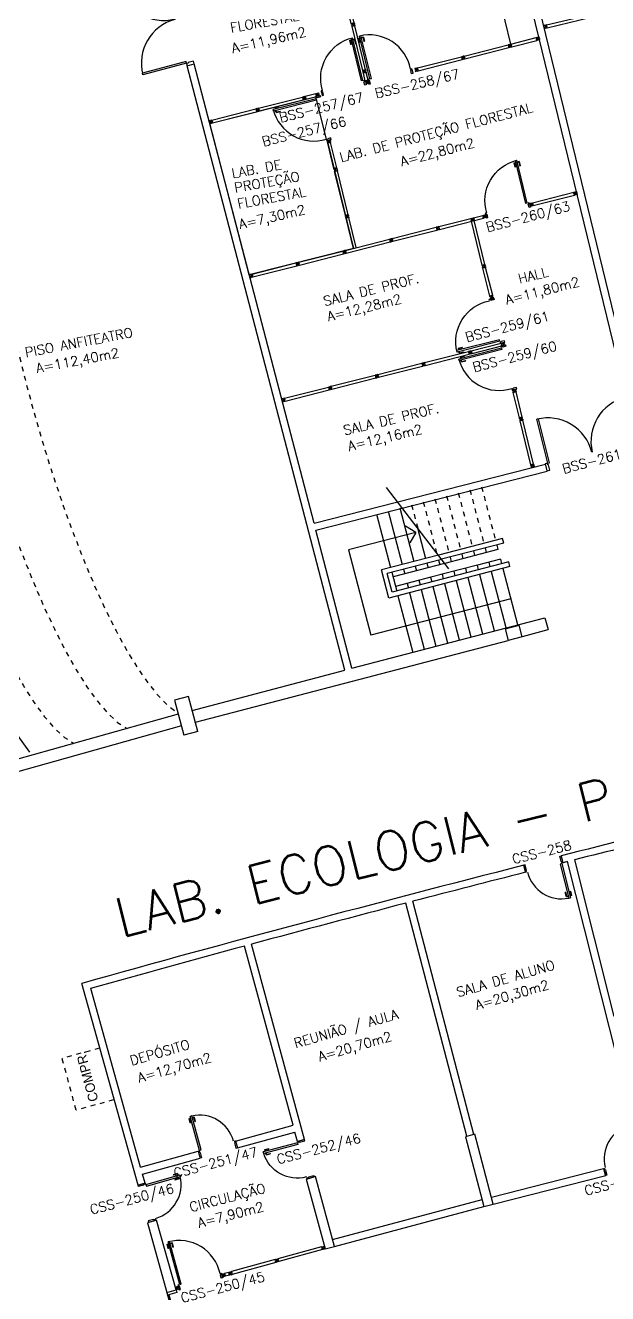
# Model space of a CAD drawing. Extents: x -152 to 150, y 325 to 437.
# Drawn here: x -110.3 to -98.22, y 386.06 to 412.36 of the extents above; entities that cross this region are included whole.
import ezdxf
from ezdxf.enums import TextEntityAlignment as Align

# ---------------------------------------------------------------- set-up
doc = ezdxf.new("R2010")
doc.units = 0
doc.header["$LTSCALE"] = 0.01
doc.header["$MEASUREMENT"] = 0
doc.header["$PDMODE"] = 98
doc.linetypes.add('HIDDEN', pattern=[0.375, 0.25, -0.125])
doc.linetypes.add('HIDDEN2', pattern=[0.1875, 0.125, -0.0625])
doc.layers.get('0').update_dxf_attribs({"linetype": 'CONTINUOUS'})
doc.layers.get('DEFPOINTS').update_dxf_attribs({"linetype": 'CONTINUOUS'})
for name, color, linetype in [('ALV', 2, 'CONTINUOUS'), ('AREA', 2, 'CONTINUOUS'), ('DIV', 2, 'CONTINUOUS'), ('ESC', 1, 'CONTINUOUS'), ('ESQ', 1, 'CONTINUOUS'), ('ESTR', 3, 'CONTINUOUS'), ('PISO', 1, 'CONTINUOUS'), ('PROJ', 1, 'HIDDEN2'), ('TEXTO', 2, 'CONTINUOUS'), ('TEXTO-CENTRO-CUSTO', 2, 'CONTINUOUS'), ('TEXTO-ENDEREÇO', 2, 'CONTINUOUS'), ('USO', 2, 'CONTINUOUS')]:
    doc.layers.add(name, color=color, linetype=linetype)
doc.styles.add('1', font='romans.shx')
doc.styles.add('LEGENDA', font='romans.shx', dxfattribs={"height": 0.2})
doc.styles.add('UNB-100', font='simplex.shx', dxfattribs={"height": 3})
doc.styles.add('UNB-100-1', font='simplex.shx', dxfattribs={"height": 0.2})
doc.dimstyles.new('1-600', dxfattribs={"dimtxt": 1.1, "dimasz": 2.5, "dimexe": 2, "dimexo": 4, "dimgap": 0.2, "dimtad": 1, "dimdec": 0, "dimzin": 4, "dimdsep": 46, "dimlunit": 6, "dimtxsty": '1', "dimblk1": 'NONE', "dimblk2": 'NONE', "dimsah": 1, "dimcen": 0, "dimclrd": 2, "dimclre": 2, "dimclrt": 2, "dimadec": 0, "dimazin": 0, "dimtfac": 1, "dimtdec": 0, "dimtmove": 2, "dimatfit": 3, "dimldrblk": 'NONE', "dimfxl": 0, "dimtolj": 1, "dimtzin": 0, "dimarcsym": 0})

# ---------------------------------------------------------------- blocks, each defined once
blk = doc.blocks.new('DIVMT-SSC')
for p, q in [((0, 0.005), (0, -0.005)), ((0, -0.005), (0, 0.005)), ((-0.03, -0.03), (-0.03, -0.97)), ((0.006, -0.03), (-0.006, -0.03)), ((-0.005, 0), (0.005, 0)), ((0.005, 0), (-0.005, 0)), ((0.006, -0.02), (0.006, -0.03)), ((0.03, -0.03), (0.03, -0.97)), ((0.03, -0.97), (-0.03, -0.97)), ((-0.006, -0.98), (-0.006, -0.97)), ((-0.006, -0.98), (0.006, -0.98)), ((0.006, -1.001), (-0.006, -1.001)), ((0.005, -0.97), (-0.005, -0.97)), ((0, -0.994), (0, -1.007)), ((0, -1.02), (0, -1.021)), ((0.006, -0.98), (0.006, -0.97))]:
    blk.add_line(p, q)
blk.add_lwpolyline([(0.006, -0.02), (-0.006, -0.02), (0.006, -0.02), (0.006, -0.03), (0.03, -0.03), (0.03, -0.008), (0.02, -0.008), (0.02, 0.008), (0.03, 0.008), (0.03, 0.03), (0.006, 0.03), (0.006, 0.02), (-0.006, 0.02), (-0.006, 0.03), (-0.03, 0.03), (-0.03, 0.008), (-0.02, 0.008), (-0.02, -0.008), (-0.03, -0.008), (-0.03, -0.03), (-0.006, -0.03), (-0.006, -0.02), (-0.006, -0.03)])
blk = doc.blocks.new('PE80-SSC')
at = {"color": 2}
for p, q in [((0.075, 0), (-0.075, 0)), ((-0.075, -0.03), (-0.075, 0)), ((0.075, 0), (0.075, -0.02)), ((0.777, 0.01), (0.687, 0.01)), ((0.687, 0), (0.687, 0.01)), ((0.777, 0.01), (0.777, -0.03)), ((0.04, -0.03), (-0.075, -0.03)), ((0.075, -0.02), (0.04, -0.02)), ((0.04, -0.03), (0.04, -0.02)), ((0.085, -0.03), (0.817, -0.03)), ((0.085, -0.03), (0.085, -0.065)), ((0.085, -0.065), (0.817, -0.065)), ((0.767, 0), (0.687, 0)), ((0.767, -0.095), (0.687, -0.095)), ((0.687, -0.095), (0.687, -0.105)), ((0.777, -0.105), (0.687, -0.105)), ((0.767, 0), (0.767, -0.03)), ((0.767, -0.095), (0.767, -0.065)), ((0.777, -0.105), (0.777, -0.065)), ((0.817, -0.065), (0.817, -0.03)), ((0.04, -0.771), (-0.075, -0.771)), ((-0.075, -0.771), (-0.075, -0.801)), ((0.04, -0.771), (0.04, -0.781)), ((0.075, -0.781), (0.04, -0.781)), ((0.075, -0.801), (0.075, -0.781)), ((0.075, -0.801), (-0.075, -0.801)), ((0.075, -0.802), (-0.075, -0.802))]:
    blk.add_line(p, q, dxfattribs=at)
at = {"color": 1}
blk.add_arc((0.085, -0.03), 0.731, 270, 357.3429, dxfattribs=at)
blk = doc.blocks.new('PILAR-SSC')
blk.add_lwpolyline([(0.003, -27.952), (0.203, -27.952), (0.203, -26.452), (0.003, -26.452)], close=True)
blk = doc.blocks.new('ESQCE-SSC')
for p, q in [((0, 0), (0, -2.143)), ((0.2, 0), (0.2, -0.06)), ((0.2, -0.06), (0, -0.06)), ((0.03, -0.06), (0.03, -2.143)), ((0.03, -1.056), (0, -1.056)), ((0.03, -1.086), (0, -1.086)), ((0.03, -2.113), (0, -2.113)), ((0.03, -2.143), (0, -2.143)), ((0.07, -2.113), (0.07, -4.253)), ((0.07, -2.113), (0.1, -2.113)), ((0.07, -2.143), (0.1, -2.143)), ((0.1, -2.113), (0.1, -4.253)), ((0.1, -3.199), (0.07, -3.199)), ((0.1, -3.229), (0.07, -3.229)), ((0, -4.256), (0, -6.443)), ((0.1, -4.256), (0, -4.256)), ((0.1, -4.316), (0, -4.316)), ((0.03, -4.346), (0, -4.346)), ((0.03, -4.316), (0.03, -6.443)), ((0.07, -4.223), (0.1, -4.223)), ((0.07, -4.253), (0.1, -4.253)), ((0.1, -4.256), (0.1, -4.316)), ((0.03, -6.413), (0, -6.413)), ((0.03, -6.443), (0, -6.443)), ((0.1, -6.413), (0.07, -6.413)), ((0.07, -6.413), (0.07, -8.571)), ((0.1, -6.443), (0.07, -6.443)), ((0.1, -6.413), (0.1, -8.571)), ((0.1, -7.485), (0.07, -7.485)), ((0.1, -7.515), (0.07, -7.515)), ((0, -8.541), (0.03, -8.541)), ((0, -8.541), (0, -10.694)), ((0, -8.571), (0.03, -8.571)), ((0.03, -8.541), (0.03, -10.694)), ((0.1, -8.541), (0.07, -8.541)), ((0.07, -8.571), (0.1, -8.571)), ((0.03, -9.628), (0, -9.628)), ((0.03, -9.658), (0, -9.658)), ((0.03, -10.664), (0, -10.664)), ((0.102, -10.694), (0, -10.694)), ((0, -10.694), (0, -10.755)), ((0.03, -10.694), (0, -10.694)), ((0, -10.755), (0.102, -10.755)), ((0.1, -10.755), (0.07, -10.755)), ((0.07, -10.755), (0.07, -12.882)), ((0.1, -10.785), (0.07, -10.785)), ((0.1, -10.755), (0.1, -12.882)), ((0.102, -10.755), (0.102, -10.694)), ((0.1, -11.77), (0.07, -11.77)), ((0, -12.887), (0, -15.019)), ((0.03, -12.852), (0.03, -14.95)), ((0, -14.95), (0.2, -14.95)), ((0.2, -14.95), (0.2, -15.019))]:
    blk.add_line(p, q)
blk = doc.blocks.new('A$C73356FFD')
at = {"layer": 'DIV'}
for p, q in [((0.025, 0.03), (0.035, 0.03)), ((0.035, 0.03), (0.025, 0.03)), ((0.03, 0.025), (0.03, 0.035)), ((0.03, 0.035), (0.03, 0.025))]:
    blk.add_line(p, q, dxfattribs=at)
blk.add_lwpolyline([(0.009, 0.036), (0, 0.036), (0, 0.06), (0.022, 0.06), (0.022, 0.05), (0.038, 0.05), (0.038, 0.06), (0.06, 0.06), (0.06, 0.036), (0.05, 0.036), (0.05, 0.024), (0.06, 0.024), (0.06, 0), (0.038, 0), (0.038, 0.01), (0.022, 0.01), (0.022, 0), (0, 0), (0, 0.024), (0.009, 0.024)], close=True, dxfattribs=at)
blk = doc.blocks.new('A$C282A6B1B')
at = {"linetype": 'Continuous'}
blk.add_blockref('A$C73356FFD', (0, 0), dxfattribs=at)
blk = doc.blocks.new('PDV2E-SSC')
at = {"layer": 'DIV'}
for p, q in [((0.034, 0.925), (0.034, 0.835)), ((0.034, 0.925), (0.074, 0.925)), ((0.044, 0.835), (0.034, 0.835)), ((0.044, 0.915), (0.044, 0.835)), ((0.044, 0.915), (0.074, 0.915)), ((0.076, 0.05), (0.076, 0.965)), ((0.106, 0.965), (0.076, 0.965)), ((0.106, 0.05), (0.106, 0.965)), ((0.148, 0.925), (0.108, 0.925)), ((0.138, 0.915), (0.108, 0.915)), ((0.138, 0.915), (0.138, 0.835)), ((0.138, 0.835), (0.148, 0.835)), ((0.148, 0.925), (0.148, 0.835)), ((0.031, 0.05), (0.031, -0.05)), ((0.051, 0.05), (0.031, 0.05)), ((0.051, 0.02), (0.051, 0.05)), ((0.051, 0.02), (0.061, 0.02)), ((0.061, -0.05), (0.061, 0.02)), ((0.076, 0.05), (0.106, 0.05)), ((0.95, 0.02), (0.94, 0.02)), ((0.94, -0.05), (0.94, 0.02)), ((0.95, 0.02), (0.95, 0.05)), ((0.95, 0.05), (0.97, 0.05)), ((0.97, 0.05), (0.97, 0.035)), ((0.97, 0.035), (0.97, -0.035)), ((0.031, -0.05), (0.061, -0.05)), ((0.97, -0.05), (0.94, -0.05)), ((0.97, -0.035), (0.97, -0.05))]:
    blk.add_line(p, q, dxfattribs=at)
at = {"layer": 'DIV', "color": 1}
blk.add_arc((0.076, 0.1), 0.865, 356.6786, 90, dxfattribs=at)
blk = doc.blocks.new('COMP')
at = {"layer": 'PROJ'}
for p, q in [((0.804, 1.112), (0, 1.112)), ((0, 0), (0, 1.112)), ((0.805, 0), (0, 0))]:
    blk.add_line(p, q, dxfattribs=at)
at = {"layer": 'USO'}
blk.add_text('COMPR.', height=0.2, rotation=90, dxfattribs=at).set_placement((0.501, 0.077))
blk = doc.blocks.new('PISOANF-SSC')
for p, q in [((0, 0), (-0.224, -0.6)), ((-0.224, -0.6), (-0.427, -1.2)), ((-0.427, -1.2), (-0.603, -1.8)), ((-0.603, -1.8), (-0.772, -2.4)), ((-0.772, -2.4), (-0.914, -3)), ((-0.914, -3), (-1.032, -3.6)), ((-1.032, -3.6), (-1.14, -4.2)), ((-1.14, -4.2), (-1.223, -4.8)), ((-1.223, -4.8), (-1.28, -5.3)), ((-1.28, -5.3), (-1.324, -5.8)), ((-1.324, -5.8), (-1.355, -6.3)), ((-1.355, -6.3), (-1.374, -6.8)), ((-1.374, -6.8), (-1.374, -7.111)), ((-1.374, -7.111), (-1.38, -7.611)), ((-1.374, -8.093), (-1.38, -7.593)), ((-1.355, -8.593), (-1.374, -8.093)), ((-1.324, -9.093), (-1.355, -8.593)), ((-1.28, -9.593), (-1.324, -9.093)), ((-1.223, -10.093), (-1.28, -9.593)), ((-1.14, -10.693), (-1.223, -10.093)), ((-1.032, -11.293), (-1.14, -10.693)), ((-0.914, -11.893), (-1.032, -11.293)), ((-0.772, -12.493), (-0.914, -11.893)), ((-0.603, -13.093), (-0.772, -12.493)), ((-0.427, -13.693), (-0.603, -13.093))]:
    blk.add_line(p, q)
blk.add_lwpolyline([(-0.224, -14.293), (-0.427, -13.693)], close=True)
blk.add_lwpolyline([(0, -14.893), (-0.224, -14.293)])
blk = doc.blocks.new('PTDP-SSC')
at = {"color": 2}
for p, q in [((0.055, 1.015), (0.09, 1.015)), ((0.055, 0.075), (0.055, 1.015)), ((0.09, 0.075), (0.09, 1.015)), ((1.91, 0.075), (1.91, 1.015)), ((1.945, 1.015), (1.91, 1.015)), ((1.945, 0.075), (1.945, 1.015)), ((0.05, 0.075), (0, 0.075)), ((0, 0.075), (0, -0.075)), ((0.05, 0.04), (0.05, 0.075)), ((0.06, 0.04), (0.05, 0.04)), ((0.055, 0.075), (0.09, 0.075)), ((0.06, -0.075), (0.06, 0.04)), ((1.945, 0.075), (1.91, 0.075)), ((1.94, -0.075), (1.94, 0.04)), ((1.94, 0.04), (1.95, 0.04)), ((1.95, 0.04), (1.95, 0.075)), ((1.95, 0.075), (2, 0.075)), ((2, 0.075), (2, -0.075)), ((0, -0.075), (0.06, -0.075)), ((2, -0.075), (1.94, -0.075))]:
    blk.add_line(p, q, dxfattribs=at)
at = {"color": 1}
for centre, start, end in [((0.055, 0.075), 0, 90), ((1.945, 0.075), 90, 180)]:
    blk.add_arc(centre, 0.94, start, end, dxfattribs=at)
blk = doc.blocks.new('PD80-SSC')
at = {"color": 2}
for p, q in [((-0.777, 0.01), (-0.777, -0.03)), ((-0.777, 0.01), (-0.687, 0.01)), ((-0.687, 0), (-0.687, 0.01)), ((-0.075, 0), (0.075, 0)), ((-0.075, 0), (-0.075, -0.02)), ((0.075, -0.03), (0.075, 0)), ((-0.817, -0.065), (-0.817, -0.03)), ((-0.085, -0.03), (-0.817, -0.03)), ((-0.085, -0.065), (-0.817, -0.065)), ((-0.777, -0.105), (-0.777, -0.065)), ((-0.777, -0.105), (-0.687, -0.105)), ((-0.767, 0), (-0.767, -0.03)), ((-0.767, 0), (-0.687, 0)), ((-0.767, -0.095), (-0.767, -0.065)), ((-0.767, -0.095), (-0.687, -0.095)), ((-0.687, -0.095), (-0.687, -0.105)), ((-0.085, -0.03), (-0.085, -0.065)), ((-0.075, -0.02), (-0.04, -0.02)), ((-0.04, -0.03), (-0.04, -0.02)), ((-0.04, -0.03), (0.075, -0.03)), ((-0.075, -0.781), (-0.04, -0.781)), ((-0.075, -0.801), (-0.075, -0.781)), ((-0.04, -0.771), (0.075, -0.771)), ((-0.04, -0.771), (-0.04, -0.781)), ((0.075, -0.771), (0.075, -0.801)), ((-0.075, -0.801), (0.075, -0.801)), ((-0.075, -0.802), (0.075, -0.802))]:
    blk.add_line(p, q, dxfattribs=at)
at = {"color": 1}
blk.add_arc((-0.085, -0.03), 0.731, 182.6571, 270, dxfattribs=at)
blk = doc.blocks.new('PDV2D-SSC')
for p, q in [((-0.148, 0.925), (-0.108, 0.925)), ((-0.148, 0.925), (-0.148, 0.835)), ((-0.138, 0.835), (-0.148, 0.835)), ((-0.138, 0.915), (-0.108, 0.915)), ((-0.138, 0.915), (-0.138, 0.835)), ((-0.106, 0.965), (-0.076, 0.965)), ((-0.106, 0.05), (-0.106, 0.965)), ((-0.076, 0.05), (-0.076, 0.965)), ((-0.034, 0.925), (-0.074, 0.925)), ((-0.044, 0.915), (-0.074, 0.915)), ((-0.044, 0.915), (-0.044, 0.835)), ((-0.044, 0.835), (-0.034, 0.835)), ((-0.034, 0.925), (-0.034, 0.835)), ((-0.95, 0.05), (-0.97, 0.05)), ((-0.97, 0.05), (-0.97, 0.035)), ((-0.97, 0.035), (-0.97, -0.035)), ((-0.95, 0.02), (-0.95, 0.05)), ((-0.95, 0.02), (-0.94, 0.02)), ((-0.94, -0.05), (-0.94, 0.02)), ((-0.076, 0.05), (-0.106, 0.05)), ((-0.051, 0.02), (-0.061, 0.02)), ((-0.061, -0.05), (-0.061, 0.02)), ((-0.051, 0.05), (-0.031, 0.05)), ((-0.051, 0.02), (-0.051, 0.05)), ((-0.031, 0.05), (-0.031, -0.05)), ((-0.97, -0.035), (-0.97, -0.05)), ((-0.97, -0.05), (-0.94, -0.05)), ((-0.031, -0.05), (-0.061, -0.05))]:
    blk.add_line(p, q)
at = {"color": 1}
blk.add_arc((-0.076, 0.1), 0.865, 90, 183.3214, dxfattribs=at)
blk = doc.blocks.new('*D70')
at = {"layer": 'DEFPOINTS', "color": 0}
for p in [(-114.26, 419.921), (-107.85, 414.906), (-107.471, 413.455), (-114.89, 413.002), (-114.486, 411.557)]:
    blk.add_point(p, dxfattribs=at)
at = {"layer": 'TEXTO-CENTRO-CUSTO', "color": 2, "lineweight": -2}
for p, q in [((-108.86, 418.777), (-109.997, 423.13)), ((-115.966, 416.855), (-117.177, 421.189))]:
    blk.add_line(p, q, dxfattribs=at)
blk.add_arc((0.364, 0.48), 434.821, 104.63415, 105.60976, dxfattribs=at)
blk = doc.blocks.new('_NONE')
at = {"color": 0, "linetype": 'ByBlock'}
blk.add_circle((0, 0), 0.25, dxfattribs=at)

msp = doc.modelspace()

# ---------------------------------------------------------------- linework, layer by layer
at = {"layer": 'ALV'}
for p, q in [((-96.807, 400.453), (-100.4, 415.239)), ((-96.661, 400.489), (-100.254, 415.274)), ((-100.224, 411.974), (-100.507, 413.14)), ((-106.941, 411.525), (-106.796, 411.563)), ((-103.668, 398.992), (-106.941, 411.525)), ((-104.309, 402.041), (-106.796, 411.563)), ((-104.309, 402.041), (-99.51, 403.263)), ((-104.271, 401.896), (-99.473, 403.117)), ((-103.523, 399.031), (-104.271, 401.896)), ((-103.523, 399.031), (-99.52, 400.074)), ((-99.52, 400.074), (-99.454, 399.835)), ((-106.773, 397.914), (-100.282, 399.606)), ((-99.986, 399.687), (-99.454, 399.835)), ((-106.839, 398.155), (-103.668, 398.992)), ((-107.128, 398.074), (-113.589, 396.269)), ((-107.062, 397.833), (-113.522, 396.028)), ((-99.18, 395.14), (-99.144, 394.994)), ((-99.957, 394.943), (-99.921, 394.797)), ((-97.825, 390.171), (-99.047, 395.019)), ((-98.083, 391.807), (-98.901, 395.056)), ((-101.139, 389.32), (-102.402, 394.157)), ((-100.994, 389.358), (-102.257, 394.195)), ((-104.51, 389.255), (-105.605, 393.307)), ((-104.745, 389.551), (-105.75, 393.267)), ((-107.96, 388.307), (-109.13, 392.493)), ((-107.909, 388.681), (-108.945, 392.389)), ((-105.939, 389.223), (-104.745, 389.551)), ((-105.901, 389.078), (-104.706, 389.406)), ((-104.655, 389.216), (-104.706, 389.406)), ((-105.939, 389.223), (-105.901, 389.078)), ((-104.51, 389.255), (-104.655, 389.216)), ((-107.909, 388.681), (-106.713, 389.01)), ((-107.869, 388.537), (-106.674, 388.865)), ((-106.713, 389.01), (-106.674, 388.865)), ((-100.629, 388.058), (-98.301, 388.655)), ((-98.301, 388.655), (-98.258, 388.511)), ((-107.96, 388.307), (-107.816, 388.347)), ((-107.816, 388.347), (-107.869, 388.537)), ((-100.592, 387.912), (-98.258, 388.511)), ((-103.925, 387.183), (-100.824, 388.007)), ((-103.886, 387.038), (-100.785, 387.862))]:
    msp.add_line(p, q, dxfattribs=at)
for radius, start, end in [(407.019, 103.30932, 104.17079), (406.869, 103.83156, 104.13564), (407.019, 104.28364, 105.62016), (406.869, 104.15676, 104.17084), (406.869, 104.28374, 104.62344), (406.869, 104.64456, 105.11124), (406.869, 105.13236, 105.59904)]:
    msp.add_arc((0.463, 0.506), radius, start, end, dxfattribs=at)
at = {"layer": 'DIV'}
for p, q in [((-100.26, 411.965), (-100.281, 411.959)), ((-100.275, 411.936), (-100.281, 411.959)), ((-100.26, 411.965), (-100.257, 411.955)), ((-100.242, 411.959), (-100.257, 411.955)), ((-100.244, 411.969), (-100.223, 411.974)), ((-100.244, 411.969), (-100.242, 411.959)), ((-100.224, 411.974), (-99.702, 412.111)), ((-100.223, 411.974), (-99.702, 412.111)), ((-100.223, 411.974), (-99.702, 412.111)), ((-100.223, 411.974), (-100.217, 411.951)), ((-100.223, 411.974), (-100.208, 411.916)), ((-100.208, 411.916), (-99.687, 412.053)), ((-99.702, 412.111), (-99.687, 412.053)), ((-99.687, 412.09), (-99.696, 412.088)), ((-99.696, 412.087), (-99.693, 412.077)), ((-99.684, 412.079), (-99.693, 412.076)), ((-99.684, 412.079), (-99.687, 412.09)), ((-99.672, 412.088), (-99.658, 412.092)), ((-99.667, 412.096), (-99.663, 412.084)), ((-99.647, 412.095), (-99.645, 412.095)), ((-100.266, 411.938), (-100.275, 411.936)), ((-100.263, 411.927), (-100.272, 411.925)), ((-100.272, 411.925), (-100.266, 411.901)), ((-100.266, 411.938), (-100.263, 411.927)), ((-100.245, 411.907), (-100.266, 411.901)), ((-100.24, 411.939), (-100.25, 411.936)), ((-100.25, 411.936), (-100.24, 411.939)), ((-100.232, 411.92), (-100.248, 411.916)), ((-100.245, 411.907), (-100.248, 411.916)), ((-100.246, 411.943), (-100.243, 411.933)), ((-100.243, 411.933), (-100.246, 411.943)), ((-100.23, 411.911), (-100.232, 411.92)), ((-100.23, 411.911), (-100.208, 411.916)), ((-100.226, 411.949), (-100.217, 411.951)), ((-100.226, 411.949), (-100.217, 411.951)), ((-100.226, 411.949), (-100.223, 411.937)), ((-100.223, 411.937), (-100.226, 411.949)), ((-100.223, 411.937), (-100.214, 411.939)), ((-100.223, 411.937), (-100.214, 411.939)), ((-100.217, 411.95), (-100.214, 411.94)), ((-100.208, 411.916), (-100.214, 411.939)), ((-100.213, 411.936), (-100.209, 411.919)), ((-100.208, 411.916), (-100.213, 411.936)), ((-103.228, 411.385), (-103.286, 411.371)), ((-103.247, 411.21), (-103.286, 411.371)), ((-103.258, 411.409), (-103.271, 411.406)), ((-103.269, 411.426), (-103.269, 411.427)), ((-103.263, 411.401), (-103.266, 411.414)), ((-103.265, 411.386), (-103.254, 411.388)), ((-103.265, 411.386), (-103.263, 411.376)), ((-103.252, 411.379), (-103.262, 411.377)), ((-103.254, 411.388), (-103.251, 411.379)), ((-103.189, 411.224), (-103.247, 411.21)), ((-103.247, 411.21), (-103.224, 411.215)), ((-103.247, 411.21), (-103.227, 411.214)), ((-103.242, 411.188), (-103.247, 411.21)), ((-103.227, 411.214), (-103.244, 411.21)), ((-103.242, 411.188), (-103.232, 411.19)), ((-103.238, 411.173), (-103.229, 411.175)), ((-103.238, 411.173), (-103.233, 411.151)), ((-103.232, 411.19), (-103.229, 411.175)), ((-103.189, 411.224), (-103.228, 411.385)), ((-103.222, 411.206), (-103.224, 411.215)), ((-103.222, 411.206), (-103.224, 411.215)), ((-103.213, 411.218), (-103.223, 411.215)), ((-103.222, 411.206), (-103.21, 411.209)), ((-103.21, 411.209), (-103.222, 411.206)), ((-103.216, 411.186), (-103.206, 411.189)), ((-103.206, 411.189), (-103.216, 411.186)), ((-103.189, 411.224), (-103.212, 411.218)), ((-103.21, 411.209), (-103.212, 411.218)), ((-103.21, 411.209), (-103.212, 411.218)), ((-103.21, 411.182), (-103.212, 411.192)), ((-103.212, 411.192), (-103.21, 411.182)), ((-103.2, 411.169), (-103.212, 411.166)), ((-103.2, 411.169), (-103.198, 411.16)), ((-103.184, 411.202), (-103.193, 411.2)), ((-103.193, 411.2), (-103.19, 411.184)), ((-103.18, 411.187), (-103.19, 411.184)), ((-103.184, 411.202), (-103.189, 411.224)), ((-103.18, 411.187), (-103.175, 411.165)), ((-104.492, 410.892), (-104.275, 410.948)), ((-104.275, 410.948), (-104.26, 410.89)), ((-104.26, 410.927), (-104.269, 410.925)), ((-104.269, 410.924), (-104.267, 410.914)), ((-104.257, 410.915), (-104.266, 410.913)), ((-104.257, 410.915), (-104.26, 410.927)), ((-104.22, 410.931), (-104.219, 410.931)), ((-103.21, 411.157), (-103.233, 411.151)), ((-103.212, 411.166), (-103.21, 411.157)), ((-103.198, 411.16), (-103.175, 411.165)), ((-104.528, 410.883), (-104.55, 410.877)), ((-104.544, 410.854), (-104.55, 410.877)), ((-104.535, 410.856), (-104.544, 410.854)), ((-104.532, 410.845), (-104.541, 410.842)), ((-104.541, 410.842), (-104.535, 410.819)), ((-104.535, 410.856), (-104.532, 410.845)), ((-104.514, 410.825), (-104.535, 410.819)), ((-104.528, 410.883), (-104.526, 410.873)), ((-104.51, 410.877), (-104.526, 410.873)), ((-104.501, 410.838), (-104.516, 410.834)), ((-104.514, 410.825), (-104.516, 410.834)), ((-104.513, 410.887), (-104.492, 410.892)), ((-104.513, 410.887), (-104.51, 410.877)), ((-104.498, 410.828), (-104.501, 410.838)), ((-104.498, 410.828), (-104.477, 410.834)), ((-104.495, 410.866), (-104.486, 410.869)), ((-104.495, 410.866), (-104.486, 410.869)), ((-104.492, 410.855), (-104.495, 410.866)), ((-104.495, 410.866), (-104.492, 410.855)), ((-104.492, 410.892), (-104.477, 410.834)), ((-104.492, 410.892), (-104.486, 410.869)), ((-104.492, 410.855), (-104.483, 410.857)), ((-104.492, 410.855), (-104.483, 410.857)), ((-104.485, 410.868), (-104.483, 410.858)), ((-104.477, 410.834), (-104.483, 410.857)), ((-104.477, 410.834), (-104.482, 410.854)), ((-104.482, 410.854), (-104.478, 410.837)), ((-104.477, 410.834), (-104.26, 410.89)), ((-103.966, 409.933), (-104.024, 409.919)), ((-103.896, 409.393), (-104.024, 409.919)), ((-103.996, 409.957), (-104.008, 409.954)), ((-104.007, 409.974), (-104.007, 409.975)), ((-104.001, 409.949), (-104.004, 409.962)), ((-104.003, 409.934), (-103.991, 409.937)), ((-104.003, 409.934), (-104.001, 409.925)), ((-103.99, 409.927), (-104, 409.925)), ((-103.991, 409.937), (-103.989, 409.928)), ((-103.838, 409.408), (-103.966, 409.933)), ((-103.838, 409.408), (-103.896, 409.393)), ((-103.896, 409.393), (-103.873, 409.399)), ((-103.896, 409.393), (-103.876, 409.398)), ((-103.891, 409.372), (-103.896, 409.393)), ((-103.876, 409.398), (-103.894, 409.394)), ((-103.891, 409.372), (-103.882, 409.374)), ((-103.887, 409.357), (-103.878, 409.359)), ((-103.887, 409.357), (-103.882, 409.335)), ((-103.882, 409.374), (-103.878, 409.359)), ((-103.859, 409.341), (-103.882, 409.335)), ((-103.871, 409.39), (-103.873, 409.399)), ((-103.871, 409.39), (-103.873, 409.399)), ((-103.862, 409.402), (-103.872, 409.399)), ((-103.859, 409.393), (-103.871, 409.39)), ((-103.871, 409.39), (-103.859, 409.393)), ((-103.855, 409.373), (-103.865, 409.37)), ((-103.865, 409.37), (-103.855, 409.373)), ((-103.838, 409.408), (-103.861, 409.402)), ((-103.859, 409.393), (-103.861, 409.402)), ((-103.859, 409.393), (-103.861, 409.402)), ((-103.861, 409.376), (-103.859, 409.366)), ((-103.859, 409.366), (-103.861, 409.376)), ((-103.85, 409.353), (-103.861, 409.35)), ((-103.861, 409.35), (-103.859, 409.341)), ((-103.85, 409.353), (-103.847, 409.344)), ((-103.847, 409.344), (-103.824, 409.349)), ((-103.833, 409.386), (-103.843, 409.384)), ((-103.843, 409.384), (-103.839, 409.368)), ((-103.829, 409.371), (-103.839, 409.368)), ((-103.833, 409.386), (-103.838, 409.408)), ((-103.829, 409.371), (-103.824, 409.349)), ((-99.78, 408.683), (-98.922, 408.903)), ((-99.766, 408.625), (-98.907, 408.844)), ((-98.922, 408.903), (-98.907, 408.844)), ((-98.907, 408.882), (-98.916, 408.879)), ((-98.916, 408.878), (-98.914, 408.869)), ((-98.904, 408.87), (-98.913, 408.868)), ((-98.904, 408.87), (-98.907, 408.882)), ((-98.892, 408.879), (-98.879, 408.883)), ((-98.887, 408.887), (-98.884, 408.875)), ((-98.867, 408.886), (-98.866, 408.886)), ((-99.817, 408.674), (-99.839, 408.669)), ((-99.833, 408.645), (-99.839, 408.669)), ((-99.823, 408.648), (-99.833, 408.645)), ((-99.821, 408.636), (-99.83, 408.634)), ((-99.83, 408.634), (-99.824, 408.61)), ((-99.802, 408.616), (-99.824, 408.61)), ((-99.823, 408.648), (-99.821, 408.636)), ((-99.817, 408.674), (-99.815, 408.664)), ((-99.799, 408.668), (-99.815, 408.664)), ((-99.807, 408.646), (-99.797, 408.648)), ((-99.797, 408.648), (-99.807, 408.646)), ((-99.789, 408.63), (-99.805, 408.626)), ((-99.802, 408.616), (-99.805, 408.626)), ((-99.801, 408.642), (-99.803, 408.652)), ((-99.803, 408.652), (-99.801, 408.642)), ((-99.802, 408.678), (-99.78, 408.683)), ((-99.802, 408.678), (-99.799, 408.668)), ((-99.787, 408.62), (-99.789, 408.63)), ((-99.787, 408.62), (-99.766, 408.625)), ((-99.784, 408.658), (-99.775, 408.66)), ((-99.784, 408.658), (-99.775, 408.66)), ((-99.781, 408.646), (-99.784, 408.658)), ((-99.784, 408.658), (-99.781, 408.646)), ((-99.781, 408.646), (-99.772, 408.649)), ((-99.781, 408.646), (-99.772, 408.649)), ((-99.78, 408.683), (-99.766, 408.625)), ((-99.78, 408.683), (-99.775, 408.66)), ((-99.774, 408.659), (-99.772, 408.65)), ((-99.766, 408.625), (-99.772, 408.649)), ((-99.766, 408.625), (-99.771, 408.646)), ((-99.771, 408.646), (-99.766, 408.628)), ((-103.588, 408.377), (-103.646, 408.363)), ((-103.494, 407.738), (-103.646, 408.363)), ((-103.618, 408.401), (-103.63, 408.398)), ((-103.629, 408.418), (-103.629, 408.419)), ((-103.622, 408.393), (-103.626, 408.406)), ((-103.625, 408.378), (-103.613, 408.381)), ((-103.625, 408.378), (-103.623, 408.368)), ((-103.612, 408.371), (-103.622, 408.369)), ((-103.613, 408.381), (-103.611, 408.371)), ((-103.436, 407.753), (-103.588, 408.377)), ((-100.749, 407.343), (-100.808, 407.329)), ((-100.661, 406.746), (-100.808, 407.329)), ((-100.779, 407.367), (-100.792, 407.364)), ((-100.79, 407.384), (-100.79, 407.385)), ((-100.784, 407.359), (-100.787, 407.372)), ((-100.787, 407.344), (-100.775, 407.347)), ((-100.787, 407.344), (-100.784, 407.335)), ((-100.774, 407.337), (-100.783, 407.335)), ((-100.775, 407.347), (-100.773, 407.337)), ((-100.602, 406.76), (-100.749, 407.343)), ((-100.602, 406.76), (-100.661, 406.746)), ((-100.661, 406.746), (-100.637, 406.752)), ((-100.661, 406.746), (-100.64, 406.751)), ((-100.655, 406.725), (-100.661, 406.746)), ((-100.64, 406.751), (-100.658, 406.747)), ((-100.655, 406.725), (-100.646, 406.727)), ((-100.652, 406.709), (-100.642, 406.712)), ((-100.652, 406.709), (-100.646, 406.688)), ((-100.646, 406.727), (-100.642, 406.712)), ((-100.635, 406.743), (-100.637, 406.752)), ((-100.635, 406.743), (-100.637, 406.752)), ((-100.627, 406.755), (-100.636, 406.752)), ((-100.623, 406.746), (-100.635, 406.743)), ((-100.635, 406.743), (-100.623, 406.746)), ((-100.619, 406.725), (-100.629, 406.723)), ((-100.629, 406.723), (-100.619, 406.725)), ((-100.602, 406.76), (-100.626, 406.755)), ((-100.623, 406.746), (-100.626, 406.755)), ((-100.623, 406.746), (-100.626, 406.755)), ((-100.626, 406.729), (-100.623, 406.719)), ((-100.623, 406.719), (-100.626, 406.729)), ((-100.614, 406.706), (-100.625, 406.703)), ((-100.625, 406.703), (-100.623, 406.694)), ((-100.614, 406.706), (-100.611, 406.697)), ((-100.611, 406.697), (-100.588, 406.702)), ((-100.597, 406.739), (-100.607, 406.737)), ((-100.607, 406.737), (-100.603, 406.721)), ((-100.593, 406.724), (-100.603, 406.721)), ((-100.597, 406.739), (-100.602, 406.76)), ((-100.593, 406.724), (-100.588, 406.702)), ((-100.623, 406.694), (-100.646, 406.688)), ((-101.047, 405.616), (-100.426, 405.774)), ((-101.032, 405.558), (-100.411, 405.716)), ((-100.426, 405.774), (-100.411, 405.716)), ((-100.42, 405.75), (-100.417, 405.74)), ((-101.083, 405.607), (-101.105, 405.601)), ((-101.099, 405.578), (-101.105, 405.601)), ((-101.09, 405.581), (-101.099, 405.578)), ((-101.087, 405.569), (-101.096, 405.567)), ((-101.096, 405.567), (-101.09, 405.543)), ((-101.09, 405.581), (-101.087, 405.569)), ((-101.069, 405.549), (-101.09, 405.543)), ((-101.083, 405.607), (-101.081, 405.597)), ((-101.065, 405.601), (-101.081, 405.597)), ((-101.063, 405.581), (-101.073, 405.579)), ((-101.073, 405.579), (-101.063, 405.581)), ((-101.056, 405.562), (-101.071, 405.558)), ((-101.069, 405.549), (-101.071, 405.558)), ((-101.069, 405.585), (-101.067, 405.575)), ((-101.067, 405.575), (-101.069, 405.585)), ((-101.068, 405.611), (-101.047, 405.616)), ((-101.068, 405.611), (-101.065, 405.601)), ((-101.053, 405.553), (-101.056, 405.562)), ((-101.053, 405.553), (-101.032, 405.558)), ((-101.05, 405.591), (-101.041, 405.593)), ((-101.05, 405.591), (-101.041, 405.593)), ((-101.05, 405.591), (-101.047, 405.579)), ((-101.047, 405.579), (-101.05, 405.591)), ((-101.047, 405.616), (-101.041, 405.593)), ((-101.047, 405.616), (-101.032, 405.558)), ((-101.047, 405.579), (-101.038, 405.581)), ((-101.047, 405.579), (-101.038, 405.581)), ((-101.04, 405.592), (-101.038, 405.582)), ((-101.032, 405.558), (-101.038, 405.581)), ((-101.037, 405.578), (-101.032, 405.561)), ((-101.032, 405.558), (-101.037, 405.578)), ((-100.117, 404.76), (-100.175, 404.746)), ((-100.048, 404.22), (-100.175, 404.746)), ((-100.147, 404.784), (-100.16, 404.781)), ((-100.158, 404.801), (-100.158, 404.802)), ((-100.152, 404.776), (-100.155, 404.789)), ((-100.154, 404.761), (-100.143, 404.763)), ((-100.154, 404.761), (-100.152, 404.751)), ((-100.141, 404.754), (-100.151, 404.752)), ((-100.143, 404.763), (-100.14, 404.754)), ((-99.989, 404.234), (-100.117, 404.76)), ((-99.989, 404.234), (-100.048, 404.22)), ((-100.048, 404.22), (-100.024, 404.226)), ((-100.048, 404.22), (-100.027, 404.225)), ((-100.043, 404.199), (-100.048, 404.22)), ((-100.027, 404.225), (-100.045, 404.221)), ((-100.043, 404.199), (-100.033, 404.201)), ((-100.039, 404.183), (-100.029, 404.186)), ((-100.039, 404.183), (-100.034, 404.162)), ((-100.01, 404.167), (-100.034, 404.162)), ((-100.033, 404.201), (-100.029, 404.186)), ((-100.022, 404.217), (-100.024, 404.226)), ((-100.022, 404.217), (-100.024, 404.226)), ((-100.014, 404.228), (-100.023, 404.226)), ((-100.01, 404.219), (-100.022, 404.217)), ((-100.022, 404.217), (-100.01, 404.219)), ((-100.007, 404.199), (-100.016, 404.197)), ((-100.016, 404.197), (-100.007, 404.199)), ((-99.989, 404.234), (-100.013, 404.229)), ((-100.01, 404.219), (-100.013, 404.229)), ((-100.01, 404.219), (-100.013, 404.229)), ((-100.013, 404.203), (-100.01, 404.193)), ((-100.01, 404.193), (-100.013, 404.203)), ((-100.001, 404.18), (-100.012, 404.177)), ((-100.012, 404.177), (-100.01, 404.167)), ((-100.001, 404.18), (-99.999, 404.17)), ((-99.999, 404.17), (-99.975, 404.176)), ((-99.984, 404.213), (-99.994, 404.211)), ((-99.994, 404.211), (-99.99, 404.195)), ((-99.98, 404.197), (-99.99, 404.195)), ((-99.984, 404.213), (-99.989, 404.234)), ((-99.98, 404.197), (-99.975, 404.176)), ((-106.182, 386.44), (-106.195, 386.436)), ((-106.19, 386.444), (-106.187, 386.432)), ((-106.17, 386.45), (-106.161, 386.452)), ((-106.167, 386.438), (-106.17, 386.45)), ((-106.081, 386.498), (-106.167, 386.475)), ((-106.167, 386.475), (-106.151, 386.417)), ((-106.167, 386.438), (-106.157, 386.441)), ((-106.16, 386.451), (-106.158, 386.442)), ((-106.066, 386.44), (-106.151, 386.417)), ((-106.06, 386.504), (-106.081, 386.498)), ((-106.081, 386.498), (-106.075, 386.475)), ((-106.081, 386.498), (-106.066, 386.44)), ((-106.066, 386.477), (-106.075, 386.475)), ((-106.066, 386.477), (-106.075, 386.475)), ((-106.075, 386.474), (-106.072, 386.464)), ((-106.063, 386.465), (-106.072, 386.463)), ((-106.063, 386.465), (-106.072, 386.463)), ((-106.066, 386.44), (-106.072, 386.463)), ((-106.071, 386.46), (-106.066, 386.443)), ((-106.066, 386.44), (-106.071, 386.46)), ((-106.066, 386.477), (-106.063, 386.465)), ((-106.063, 386.465), (-106.066, 386.477)), ((-106.044, 386.446), (-106.066, 386.44)), ((-106.06, 386.504), (-106.058, 386.494)), ((-106.058, 386.494), (-106.042, 386.498)), ((-106.05, 386.475), (-106.04, 386.478)), ((-106.04, 386.478), (-106.05, 386.475)), ((-106.047, 386.455), (-106.032, 386.46)), ((-106.044, 386.446), (-106.047, 386.455)), ((-106.046, 386.482), (-106.043, 386.472)), ((-106.043, 386.472), (-106.046, 386.482)), ((-106.045, 386.508), (-106.024, 386.514)), ((-106.045, 386.508), (-106.042, 386.498)), ((-106.029, 386.45), (-106.032, 386.46)), ((-106.029, 386.45), (-106.008, 386.456)), ((-106.026, 386.488), (-106.017, 386.49)), ((-106.026, 386.488), (-106.023, 386.476)), ((-106.017, 386.49), (-106.024, 386.514)), ((-106.023, 386.476), (-106.014, 386.479)), ((-106.014, 386.479), (-106.008, 386.456)), ((-106.207, 386.433), (-106.208, 386.433))]:
    msp.add_line(p, q, dxfattribs=at)
at = {"layer": 'ESC'}
for p, q in [((-101.515, 401.094), (-102.808, 402.777)), ((-103.011, 402.227), (-102.721, 401.117)), ((-102.769, 402.29), (-102.479, 401.18)), ((-102.527, 402.353), (-102.237, 401.243)), ((-102.197, 401.846), (-102.413, 401.973)), ((-102.197, 401.846), (-103.592, 401.483)), ((-102.197, 401.846), (-102.324, 401.63)), ((-102.162, 401.944), (-101.995, 401.306)), ((-100.396, 401.723), (-101.73, 401.375)), ((-100.371, 401.626), (-100.396, 401.723)), ((-103.592, 401.483), (-103.131, 399.715)), ((-100.371, 401.626), (-101.664, 401.289)), ((-100.493, 401.491), (-101.598, 401.203)), ((-101.003, 401.461), (-100.977, 401.365)), ((-100.761, 401.524), (-100.735, 401.428)), ((-100.519, 401.587), (-100.493, 401.491)), ((-101.73, 401.375), (-102.912, 401.067)), ((-101.666, 401.288), (-102.79, 400.995)), ((-100.27, 401.236), (-102.689, 400.605)), ((-101.606, 401.201), (-102.671, 400.923)), ((-101.97, 401.209), (-101.945, 401.112)), ((-101.728, 401.272), (-101.703, 401.175)), ((-101.486, 401.335), (-101.461, 401.238)), ((-101.244, 401.398), (-101.219, 401.301)), ((-100.442, 401.294), (-100.919, 401.17)), ((-100.684, 401.231), (-100.659, 401.134)), ((-100.442, 401.294), (-100.417, 401.198)), ((-100.244, 401.139), (-100.27, 401.236)), ((-102.76, 400.483), (-102.912, 401.067)), ((-102.689, 400.605), (-102.79, 400.995)), ((-100.244, 401.139), (-102.76, 400.483)), ((-102.696, 401.02), (-102.594, 400.63)), ((-101.885, 400.918), (-102.619, 400.726)), ((-102.454, 401.083), (-102.429, 400.986)), ((-102.212, 401.146), (-102.187, 401.049)), ((-101.894, 400.916), (-101.869, 400.819)), ((-101.617, 400.988), (-101.885, 400.918)), ((-100.919, 401.17), (-101.679, 400.972)), ((-101.652, 400.979), (-101.627, 400.882)), ((-101.41, 401.042), (-101.385, 400.945)), ((-101.168, 401.105), (-101.143, 401.008)), ((-101.118, 400.912), (-100.814, 399.746)), ((-100.926, 401.168), (-100.901, 401.071)), ((-100.876, 400.975), (-100.572, 399.81)), ((-100.634, 401.038), (-100.331, 399.875)), ((-100.392, 401.101), (-100.089, 399.939)), ((-102.378, 400.79), (-102.352, 400.693)), ((-102.136, 400.853), (-102.111, 400.756)), ((-102.085, 400.659), (-101.78, 399.488)), ((-101.843, 400.722), (-101.538, 399.553)), ((-101.601, 400.785), (-101.297, 399.617)), ((-101.36, 400.849), (-101.055, 399.681)), ((-100.228, 400.472), (-103.131, 399.715)), ((-102.569, 400.533), (-102.263, 399.359)), ((-102.327, 400.596), (-102.022, 399.424))]:
    msp.add_line(p, q, dxfattribs=at)
at = {"layer": 'ESC', "linetype": 'HIDDEN'}
for p, q in [((-100.833, 402.795), (-100.544, 401.684)), ((-101.801, 402.542), (-101.512, 401.432)), ((-101.559, 402.605), (-101.27, 401.495)), ((-101.317, 402.668), (-101.028, 401.558)), ((-101.075, 402.732), (-100.786, 401.621)), ((-102.285, 402.416), (-102.159, 401.932)), ((-102.043, 402.479), (-101.754, 401.369))]:
    msp.add_line(p, q, dxfattribs=at)
at = {"layer": 'ESTR'}
for p, q in [((-100.343, 399.849), (-100.052, 399.922)), ((-99.991, 399.68), (-100.052, 399.922)), ((-100.343, 399.849), (-100.282, 399.606)), ((-99.991, 399.68), (-100.282, 399.606)), ((-106.916, 398.442), (-107.206, 398.364)), ((-107.206, 398.364), (-107.01, 397.64)), ((-106.721, 397.718), (-106.916, 398.442)), ((-106.839, 398.155), (-106.844, 398.154)), ((-106.773, 397.914), (-106.791, 397.909)), ((-106.721, 397.718), (-107.01, 397.64))]:
    msp.add_line(p, q, dxfattribs=at)
at = {"layer": 'PROJ', "ltscale": 2}
for centre, end_param in [((-108.627, 405.322), 6.058368), ((-109.739, 405.027), 6.08667), ((-110.85, 404.722), 6.090538)]:
    msp.add_ellipse(centre, major_axis=(1.906, -7.306), ratio=0.225258, start_param=3.141593, end_param=end_param, dxfattribs=at)
at = {"layer": 'TEXTO-ENDEREÇO'}
msp.add_lwpolyline([(-106.473, 410.326), (-104.279, 410.884), (-104.048, 409.974), (-104.038, 409.977), (-103.494, 407.738), (-105.653, 407.188), (-106.473, 410.326)], dxfattribs=at)

# ---------------------------------------------------------------- block references
at = {"layer": 'ALV', "rotation": 15.29147446556139}
msp.add_blockref('PISOANF-SSC', (-114.137, 411.655), dxfattribs=at)
at = {"layer": 'DIV', "xscale": -1}
for name, p, rotation in [('DIVMT-SSC', (-103.5, 412.379), 193.65889999999), ('DIVMT-SSC', (-103.264, 411.407), 193.65889999999), ('PDV2E-SSC', (-103.21, 411.187), 13.65890572370678), ('DIVMT-SSC', (-103.624, 408.4), 193.6588999999899), ('PDV2E-SSC', (-99.801, 408.647), 13.65890572370678), ('DIVMT-SSC', (-100.786, 407.365), 193.65889999999), ('PDV2D-SSC', (-100.389, 405.752), 104.2832305022624), ('DIVMT-SSC', (-99.775, 403.226), 193.65889999999), ('DIVMT-SSC', (-104.116, 387.007), 285.3658536585627), ('DIVMT-SSC', (-105.08, 386.742), 285.3658536585627)]:
    msp.add_blockref(name, p, dxfattribs=dict(at, rotation=rotation))
at = {"layer": 'DIV'}
for name, p, rotation in [('DIVMT-SSC', (-99.509, 412.337), 103.307630502291), ('PDV2E-SSC', (-103.212, 411.186), 13.65890572369833), ('DIVMT-SSC', (-101.214, 411.691), 104.2832305022917), ('A$C73356FFD', (-99.687, 412.053), 13.65889999988925), ('DIVMT-SSC', (-102.183, 411.444), 104.2832305022917), ('PDV2D-SSC', (-104.239, 410.927), 104.2832305023368), ('A$C73356FFD', (-104.26, 410.89), 13.65889999994296), ('DIVMT-SSC', (-106.451, 410.362), 104.2832305022917), ('DIVMT-SSC', (-105.482, 410.609), 104.2832305022917), ('A$C73356FFD', (-104.024, 409.919), 13.65889999997654), ('A$C73356FFD', (-98.907, 408.844), 13.65889999988925), ('DIVMT-SSC', (-101.74, 408.154), 104.2832305022917), ('A$C73356FFD', (-100.985, 408.315), 103.6589057237159), ('A$C73356FFD', (-100.808, 408.422), 284.2832305022933), ('DIVMT-SSC', (-102.709, 407.907), 104.2832305022917), ('DIVMT-SSC', (-103.678, 407.66), 104.2832305022917), ('DIVMT-SSC', (-104.648, 407.413), 104.2832305022917), ('DIVMT-SSC', (-105.617, 407.167), 104.2832305022917), ('PDV2D-SSC', (-100.39, 405.753), 104.2832305023368), ('A$C73356FFD', (-100.411, 405.716), 14.28323050228936), ('DIVMT-SSC', (-102.037, 405.333), 104.2832305022917), ('DIVMT-SSC', (-103.975, 404.84), 104.2832305022917), ('DIVMT-SSC', (-103.006, 405.086), 104.2832305022917), ('DIVMT-SSC', (-104.945, 404.593), 104.2832305022917), ('A$C73356FFD', (-100.175, 404.746), 13.65889999997654), ('PDV2E-SSC', (-107.154, 386.178), 15.36585365854495), ('A$C282A6B1B', (-106.209, 386.402), 15.36585365854495), ('A$C282A6B1B', (-107.172, 386.136), 15.36585365854495)]:
    msp.add_blockref(name, p, dxfattribs=dict(at, rotation=rotation))
at = {"layer": 'ESQ'}
for name, p, rotation in [('PTDP-SSC', (-106.868, 411.544), 104.7415739163296), ('PTDP-SSC', (-99.494, 403.196), 13.88841403943317), ('PE80-SSC', (-99.162, 395.067), 284.1972871821507), ('PE80-SSC', (-106.693, 388.938), 105.4858085769057), ('PD80-SSC', (-97.507, 388.775), 284.2285246415041), ('PE80-SSC', (-107.888, 388.327), 15.88580857690507), ('ESQCE-SSC', (-107.365, 386.082), 15.60960000000067)]:
    msp.add_blockref(name, p, dxfattribs=dict(at, rotation=rotation))
at = {"layer": 'ESQ', "xscale": -1, "rotation": 14.84589874015635}
msp.add_blockref('PE80-SSC', (-104.582, 389.235), dxfattribs=at)
at = {"layer": 'ESTR'}
for p, rotation in [((-107.85, 414.906), 14.63414634146458), ((-111.374, 413.969), 15.12195121951346), ((-114.89, 413.002), 15.60975609755974)]:
    msp.add_blockref('PILAR-SSC', p, dxfattribs=dict(at, rotation=rotation))
at = {"layer": 'PISO', "rotation": 15.17795455090927}
msp.add_blockref('COMP', (-109.246, 389.864), dxfattribs=at)

# ---------------------------------------------------------------- texts
at = {"layer": 'AREA', "style": 'UNB-100'}
for s, rotation, p in [('A=11,96m2', 12.8546, (-105.995, 411.787)), ('A=22,80m2', 14.6467, (-102.49, 409.438)), ('A=7,30m2', 12.8546, (-105.844, 408.138)), ('A=11,80m2', 14.169, (-100.314, 406.57)), ('A=12,28m2', 13.8597, (-104.011, 406.223)), ('A=112,40m2', 10.8057, (-110.057, 405.152)), ('A=12,16m2', 13.4305, (-103.581, 403.533)), ('A=20,30m2', 16.0517, (-100.933, 391.941)), ('A=20,70m2', 16.0517, (-104.193, 390.871)), ('A=12,70m2', 16.0517, (-107.938, 390.432)), ('A=7,90m2', 14.4978, (-106.696, 387.421))]:
    msp.add_text(s, height=0.2, rotation=rotation, dxfattribs=at).set_placement(p)
at = {"layer": 'TEXTO', "style": 'UNB-100'}
for s, rotation, p in [('FLORESTAL', 10.3399, (-106.03, 412.21)), ('LAB. DE PROTEÇÃO FLORESTAL', 14.6467, (-103.749, 409.525)), ('LAB. DE', 10.3399, (-105.999, 409.193)), ('PROTEÇÃO', 10.3399, (-105.943, 408.892)), ('FLORESTAL', 10.3399, (-105.88, 408.561)), ('HALL', 14.169, (-100.043, 407.005)), ('SALA DE PROF.', 13.8597, (-104.089, 406.539)), ('PISO ANFITEATRO', 10.8057, (-110.289, 405.476)), ('SALA DE PROF.', 13.4305, (-103.676, 403.861)), ('SALA DE ALUNO', 16.0517, (-101.32, 392.206)), ('REUNIÃO / AULA', 16.0517, (-104.695, 391.149)), ('DEPÓSITO', 16.0517, (-108.097, 390.787)), ('CIRCULAÇÃO', 14.4978, (-106.867, 387.75))]:
    msp.add_text(s, height=0.2, rotation=rotation, dxfattribs=at).set_placement(p)
at = {"layer": 'TEXTO-ENDEREÇO', "style": 'UNB-100-1'}
for s, rotation, p in [('BSS-258/67', 13.3709, (-102.147, 411.058)), ('BSS-257/67', 14.0926, (-104.135, 410.563)), ('BSS-257/66', 14.0926, (-104.492, 410.066)), ('BSS-260/63', 14.7406, (-99.845, 408.298)), ('BSS-259/61', 14.7406, (-100.274, 406.017)), ('BSS-259/60', 14.7406, (-100.121, 405.397)), ('BSS-261', 14.7406, (-98.519, 403.223)), ('CSS-258', 14.0607, (-99.561, 395.12)), ('CSS-252/46', 14.7276, (-104.189, 388.967)), ('CSS-251/47', 14.7276, (-106.327, 388.679)), ('CSS-258/45', 14.7276, (-97.804, 388.318)), ('CSS-250/46', 14.7276, (-108.064, 387.924)), ('CSS-250/45', 14.7276, (-106.18, 386.093))]:
    msp.add_text(s, height=0.2, rotation=rotation, dxfattribs=at).set_placement(p, align=Align.CENTER)
at = {"layer": 'USO', "style": 'LEGENDA'}
msp.add_text('LAB. ECOLOGIA - PÓS - MOD. 10', height=0.8, rotation=13.91, dxfattribs=at).set_placement((-108.32, 393.448))

# ---------------------------------------------------------------- dimensions: what is measured, and where the dimension line sits
at = {"layer": 'TEXTO-CENTRO-CUSTO'}
dim = msp.add_angular_dim_2l(base=(-114.26, 419.921), line1=((-114.89, 413.002), (-114.486, 411.557)), line2=((-107.85, 414.906), (-107.471, 413.455)), text=' ', dimstyle='1-600', override={"dimazin": 1}, dxfattribs=at)
dim.commit()
dim.dimension.update_dxf_attribs({"geometry": '*D70', "text_midpoint": (-0.757, 435.187)})

doc.saveas('drawing.dxf')
